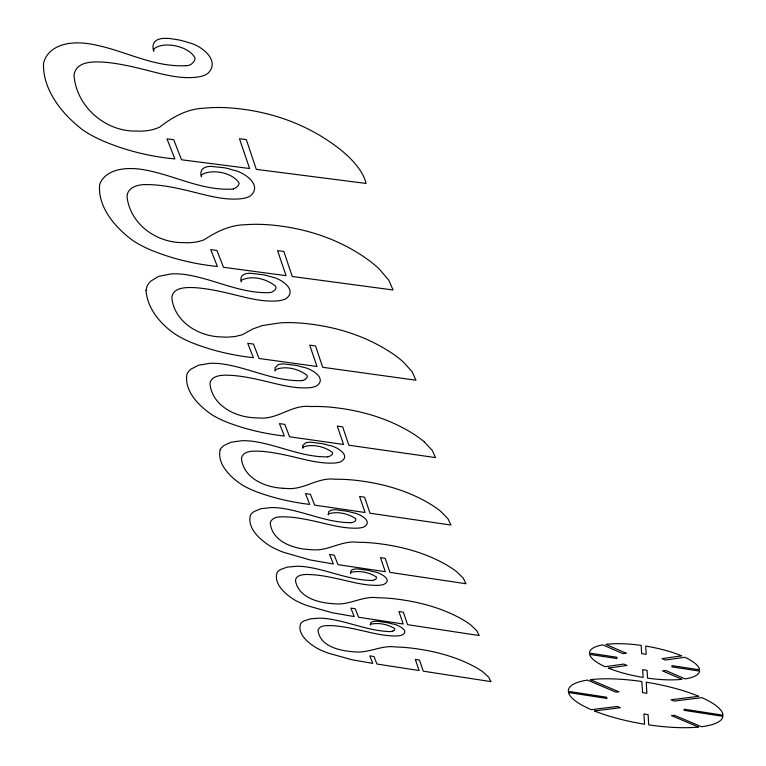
<?xml version="1.0" encoding="UTF-8"?>
<svg xmlns="http://www.w3.org/2000/svg" width="766" height="766" viewBox="0 0 766 766"><rect width="100%" height="100%" fill="white"/><g stroke="black" fill="none" stroke-linecap="round" stroke-linejoin="round"><path stroke-width="1.15" d="M220.168 449.68C216.673 464.723 231.629 478.281 243.138 485.529A53.879 17.254 12.3 0 0 256.878 491.925C273.902 498.216 291.731 502.247 309.732 504.411L305.442 493.591L310.412 494.319L314.654 505.129L365.047 512.492L359.57 496.473L364.597 497.211L369.997 513.22L451.011 525.055L447.947 518.706L440.747 511.362A104.387 32.948 11.8 0 0 425.111 501.079C403.261 489.072 378.768 482.733 354.084 480.119A68.289 21.793 11.7 0 0 335.182 479.277C318.139 476.931 304.408 489.78 287.69 488.536A29.06 9.326 12.4 0 1 283.209 488.268M304.801 379.534L306.649 378.117L307.319 376.68L306.936 375.263C298.692 368.829 285.22 365.449 275.463 369.7L275.185 371.05L275.023 367.776L277.905 364.846A15.875 5.707 12.7 0 1 283.535 363.898L295.839 365.363A32.354 11.576 12.6 0 1 303.049 367.249C310.814 368.187 328.107 378.528 316.272 386.093A28.361 10.14 12.6 0 1 310.134 387.653C295.791 388.927 281.677 385.164 267.841 381.822C254.369 378.605 240.735 375.493 226.832 375.168C220.656 375.139 210.545 375.886 209.98 383.9C212.316 405.846 235.516 417.346 255.576 417.815A31.224 10.724 12.9 0 0 260.363 418.054C278.345 419.194 292.353 404.151 310.766 406.555A73.277 25.048 12 0 1 330.979 407.215C357.645 409.848 384.092 416.934 407.435 430.329A111.932 37.802 12.1 0 1 424.354 441.963M374.507 579.824L376.125 578.962L376.518 577.104C369.375 572.365 359.13 570.115 350.838 572.48L350.522 573.351L351.144 570.431L353.145 569.387A12.898 3.801 11.6 0 1 357.846 568.947L367.91 570.297A26.331 7.717 11.5 0 1 373.751 571.752C379.113 572.097 393.944 579.747 383.632 584.477A23.076 6.76 11.6 0 1 378.471 585.32C366.368 585.722 354.534 582.667 342.842 579.948C330.883 577.277 318.8 574.462 306.486 574.481C302.331 574.548 295.35 575.39 295.504 580.915C298.558 597.087 317.009 602.392 331.305 603.541A25.565 7.258 11.8 0 0 335.278 603.847C350.014 605.188 363.017 595.584 377.944 597.777A60.227 16.976 11.2 0 1 394.681 598.84C416.197 601.377 437.587 606.615 456.957 616.496A92.14 25.728 11.3 0 1 470.515 624.75L476.701 630.581L479.248 635.55L407.569 624.673L403.366 612.206L398.923 611.527L403.194 624.003L358.574 617.233L355.271 608.798L350.876 608.127L354.218 616.573L332.157 612.723L307.626 605.782A47.435 13.424 11.7 0 1 295.676 600.563C286.599 595.268 273.146 584.448 277.101 572.585A68.748 19.763 11.7 0 1 280.768 569.454L287.26 567.127L296.949 566.237A29.644 8.579 11.9 0 1 306.524 566.936C328.107 570.067 348.377 579.776 370.399 580.427A6.712 1.972 11.5 0 0 372.199 580.446M392.824 631.06L394.366 630.303L394.777 628.666C387.95 624.328 378.452 622.327 370.572 624.29L370.256 625.056L370.907 622.48L372.822 621.59A12.151 3.37 11.3 0 1 377.284 621.255L386.782 622.557A24.809 6.856 11.3 0 1 392.269 623.917C397.104 624.156 411.237 631.184 401.355 635.273A21.735 6.004 11.3 0 1 396.453 635.952C385.346 636.182 374.469 633.501 363.716 631.012C353.27 628.618 342.737 626.32 332.023 625.63C327.446 625.765 320.044 624.673 318.034 630.054C319.499 645.719 338.179 650.353 351.335 651.579A24.119 6.463 11.5 0 0 355.108 651.895C369.02 653.245 381.631 644.867 395.696 646.983A56.866 15.138 11 0 1 411.534 648.113C431.746 650.593 451.854 655.409 470.19 664.457A87.056 22.97 11.1 0 1 482.906 671.935L488.679 677.173L491.016 681.625L423.253 671.179L419.5 660.053L415.306 659.411L419.117 670.537L376.91 664.026L373.961 656.5L369.806 655.868L372.793 663.394L351.939 659.737L328.805 653.302A44.763 11.969 11.5 0 1 317.593 648.534M233.304 188.915L234.061 188.666A25.556 10.686 14.2 0 0 236.407 187.325L238.475 185.267L239.136 183.227C233.008 172.57 211.789 168.463 201.573 174.83L201.372 176.735C200.242 173.614 200.769 169.545 203.995 167.907A18.777 7.89 14.2 0 1 210.459 166.327L224.878 167.84A38.233 15.962 14.1 0 1 233.419 170.176C243.952 171.948 263.236 185.315 250.271 196.01A33.513 13.989 14.1 0 1 243.262 198.461C226.525 200.855 209.913 196.144 193.779 192.132C178.028 188.264 162.038 184.472 145.731 184.606C137.87 184.376 126.352 187.68 127.127 197.513C130.584 224.333 156.609 242.822 182.777 242.592A36.672 14.583 14.3 0 0 188.292 242.726C193.769 242.611 199.265 241.721 204.359 239.672C216.615 231.514 230.26 224.945 245.474 224.725A85.715 34.03 13.1 0 1 268.914 224.802C300.636 227.33 331.984 236.55 358.986 253.632A130.756 51.159 13.3 0 1 379.237 268.981L388.755 280.155L393.063 289.988L292.239 276.488L283.832 251.449L277.56 250.616L286.082 275.674L223.49 267.296L216.912 250.425L210.717 249.601L217.391 266.472C194.679 264.184 172.254 258.784 151.122 250.147A67.944 26.944 14.2 0 1 133.399 240.897C116.03 228.373 97.665 207.72 99.609 184.903A99.101 40.177 14.2 0 1 103.669 177.779C109.107 171.881 117.236 169.477 125.002 168.769A42.963 17.513 14.7 0 1 138.474 168.96C169.88 172.829 198.557 190.389 230.844 189.164A9.747 4.069 14.1 0 0 233.362 188.953M302.694 380.424L302.024 380.578M328.25 456.66L327.618 456.785M351.929 522.527L351.335 522.632M372.161 580.427L372.716 580.341A17.58 5.161 11.6 0 0 374.488 579.824M390.583 631.557L391.11 631.49A16.555 4.586 11.4 0 0 392.805 631.05M186.32 65.656C150.73 67.753 119.458 47.253 84.902 43.231A47.291 20.902 16.1 0 0 70.261 43.308C61.72 44.323 52.911 47.664 47.559 54.702A108.877 47.904 15.4 0 0 43.518 63.406C42.561 90.235 62.63 114.641 82.958 130.067A74.503 31.99 15.3 0 0 102.548 140.762C125.528 150.557 150.05 156.647 174.907 158.926L166.988 138.876L173.719 139.728L181.542 159.778L249.611 168.51L239.461 138.694L246.298 139.556L256.304 169.372L366.033 183.438C363.735 173.71 357.262 165.638 350.455 158.591A142.878 60.619 14.2 0 0 328.001 140.609C298.711 121.009 264.174 110.227 229.12 107.853A93.739 40.416 14 0 0 203.651 108.265C186.885 108.887 172.417 117.208 159.682 127.099C154.292 129.645 148.345 130.852 142.409 131.101A40.234 17.321 15.5 0 1 136.434 131.053C105.181 131.819 76.14 106.33 74.015 75.058C76.38 59.7 96.727 61.596 108.169 62.534C122.56 64.181 136.664 67.571 150.663 71.238C166.777 75.307 183.553 79.654 200.204 76.619A36.912 16.766 15.4 0 0 207.73 73.507C221.278 60.61 200.874 45.041 188.34 42.58A42.101 19.121 15.3 0 0 178.938 39.937L169.123 38.424L163.148 38.415A20.692 9.46 15.5 0 0 156.178 40.493C152.549 42.762 152.424 47.588 153.698 51.245L153.832 48.947C163.886 40.636 189.595 46.314 195.1 58.283L194.468 60.763L192.333 63.31A28.16 12.821 15.5 0 1 189.834 65.005L188.982 65.292A10.734 4.883 15.3 0 1 186.31 65.646M283.209 488.268C265.381 487.53 243.464 478.405 241.434 458.394C243.349 449.431 255.614 451.26 262.412 451.365C273.644 452.39 284.684 454.774 295.638 457.398C308.535 460.471 321.663 463.89 335.029 462.99A26.331 8.771 12.2 0 0 340.793 461.726C352.082 455.291 335.671 446.042 328.882 445.362A30.037 10.006 12.2 0 0 322.199 443.638L310.757 442.212A14.726 4.931 12.2 0 0 305.481 442.949L302.714 445.419L302.781 448.234L303.068 447.085C312.298 443.619 324.487 446.521 332.329 452.285L332.655 453.51L331.994 454.736L330.232 455.933A20.06 6.703 12.2 0 1 328.269 456.68M317.593 648.534C309.464 643.967 296.614 634.181 300.712 623.543A64.832 17.589 11.4 0 1 304.274 620.814L310.489 618.832L319.69 618.162A27.94 7.631 11.6 0 1 328.748 618.89C349.057 621.896 368.207 630.734 388.917 631.548A6.329 1.752 11.3 0 0 390.622 631.577M424.354 441.963L432.196 450.331L435.586 457.599L348.836 445.228L342.67 426.834L337.279 426.068L343.541 444.471L289.615 436.783L284.77 424.364L279.446 423.617L284.358 436.036C265.007 433.815 245.857 429.41 227.646 422.468A57.881 19.83 12.8 0 1 212.785 415.306C199.696 406.698 183.811 391.263 186.961 374.143A84.164 29.386 12.7 0 1 190.935 369.164L198.394 365.248L209.903 363.323A36.385 12.783 13.1 0 1 221.489 363.821C248.069 367.383 272.677 380.826 299.899 380.692A8.254 2.949 12.6 0 0 302.072 380.606M304.772 379.524A21.611 7.746 12.7 0 1 302.723 380.434M220.168 449.68A78.256 25.489 12.3 0 1 224.036 445.458L231.141 442.193L241.96 440.709A33.8 11.078 12.6 0 1 252.79 441.293C277.445 444.701 300.406 456.651 325.636 456.852A7.66 2.557 12.1 0 0 327.666 456.814M351.383 522.651A7.153 2.231 11.8 0 1 349.468 522.661C325.952 522.201 304.418 511.477 281.409 508.203A31.588 9.709 12.2 0 0 271.241 507.552L261.015 508.71L254.235 511.458A73.191 22.358 11.9 0 0 250.463 515.078C246.7 528.396 260.852 540.451 271.04 546.618A50.451 15.157 12 0 0 283.822 552.382L309.943 559.908L333.354 563.958L329.572 554.44L334.244 555.13L337.969 564.647L385.298 571.704L380.482 557.619L385.202 558.328L389.951 572.394L466.006 583.74L463.219 578.148L456.565 571.628A97.876 29.003 11.5 0 0 442.049 562.455C421.511 551.587 398.674 545.852 375.685 543.276A63.999 19.16 11.4 0 0 357.933 542.309C342.019 540.03 328.624 551.099 312.978 549.797A27.193 8.196 12 0 1 308.755 549.509C292.765 548.571 272.007 541.294 270.226 522.929C272.61 514.886 283.822 517.069 290.18 517.079C300.674 518.113 311.015 520.325 321.27 522.757C333.363 525.6 345.638 528.741 358.153 528.119A24.589 7.67 11.8 0 0 363.601 527.085C374.392 521.579 358.804 513.21 352.8 512.713A28.064 8.752 11.8 0 0 346.558 511.142L335.853 509.754A13.75 4.309 11.8 0 0 330.874 510.328L328.786 511.535L328.212 514.876L328.518 513.881C337.26 511.027 348.396 513.574 355.874 518.783L355.501 520.899L353.815 521.914A18.738 5.85 11.9 0 1 351.958 522.546M146.009 290.343C147.216 308.832 161.186 324.976 176.132 334.771A62.496 22.99 13.4 0 0 192.295 342.871C211.866 350.579 232.519 355.424 253.412 357.693L247.724 343.292L253.45 344.087L259.061 358.478L317 366.502L309.732 345.15L315.535 345.954L322.697 367.287L415.957 380.214L412.146 371.807L403.548 362.194A120.588 43.739 12.6 0 0 385.106 348.913C360.068 333.861 331.381 325.837 302.407 323.233A78.994 29.031 12.5 0 0 280.691 322.812L262.575 325.493L253.144 328.834L242.123 334.809L235.009 336.552L227.1 337.145A33.723 12.438 13.5 0 1 221.977 336.944C199.198 336.791 174.629 322.256 171.833 298.079C172.388 286.896 187.105 287.231 195.225 287.681C209.587 288.734 223.643 292.047 237.584 295.542C251.229 298.864 265.266 302.311 279.389 300.674A30.707 11.835 13.3 0 0 285.929 298.721C298.328 289.768 280.078 278.096 271.097 276.813A35.044 13.51 13.2 0 0 263.274 274.726L249.994 273.223A17.197 6.664 13.3 0 0 243.981 274.448C241.108 275.626 240.265 279.063 241.28 281.792L241.529 280.203C251.832 274.946 266.884 278.929 275.549 286.168L276.009 287.834L275.339 289.529L273.395 291.233A23.411 9.048 13.3 0 1 271.193 292.325L270.446 292.507A8.933 3.447 13.2 0 1 268.167 292.669C238.619 293.282 212.134 278.001 183.352 274.295A39.392 14.88 13.8 0 0 170.885 273.922L158.629 276.392L150.797 281.141A91.001 34.154 13.4 0 0 146.766 287.059L146.009 290.343M626.023 653.168L622.911 653.628L602.785 644.857A55.832 15.684 9.7 0 0 589.437 653.082L616.841 657.247L616.956 658.549L589.609 654.394A55.832 15.684 9.7 0 0 605.15 666.717L623.802 664.074L627.019 665.462L608.357 668.096A55.832 15.684 9.7 0 0 643.124 677.45L642.645 669.675L647.088 670.355L647.519 678.121A55.832 15.684 9.7 0 0 681.951 679.318L662.523 670.863L665.654 670.442L685.082 678.906A55.832 15.684 9.7 0 0 699.588 671.102L671.993 666.918L671.964 665.616L699.597 669.81A55.832 15.684 9.7 0 0 684.89 657.285L665.309 660.053L662.073 658.636L681.654 655.849A55.832 15.684 9.7 0 0 645.719 646.073L646.188 654.317L641.649 653.637L641.142 645.384A55.832 15.684 9.7 0 0 605.887 644.388L626.023 653.168M618.832 691.746L615.883 692.138L587.407 680.093A78.381 20.864 9.7 0 0 568.343 691.344L606.749 697.261L606.873 698.439L568.525 692.531A78.381 20.864 9.7 0 0 591.333 709.68L617.291 706.453L620.336 707.727L594.368 710.944A78.381 20.864 9.7 0 0 644.579 724.224L643.928 713.989L648.113 714.64L648.716 724.866A78.381 20.864 9.7 0 0 698.525 727.078L671.456 715.626L674.415 715.281L701.503 726.743A78.381 20.864 9.7 0 0 722.941 716.334L684.115 710.35L684.095 709.182L722.989 715.176A78.381 20.864 9.7 0 0 701.876 697.644L674.09 701.082L671.016 699.77L698.803 696.313A78.381 20.864 9.7 0 0 646.226 682.19L646.877 693.307L642.569 692.646L641.86 681.52A78.381 20.864 9.7 0 0 590.347 679.691L618.832 691.746"/></g></svg>
